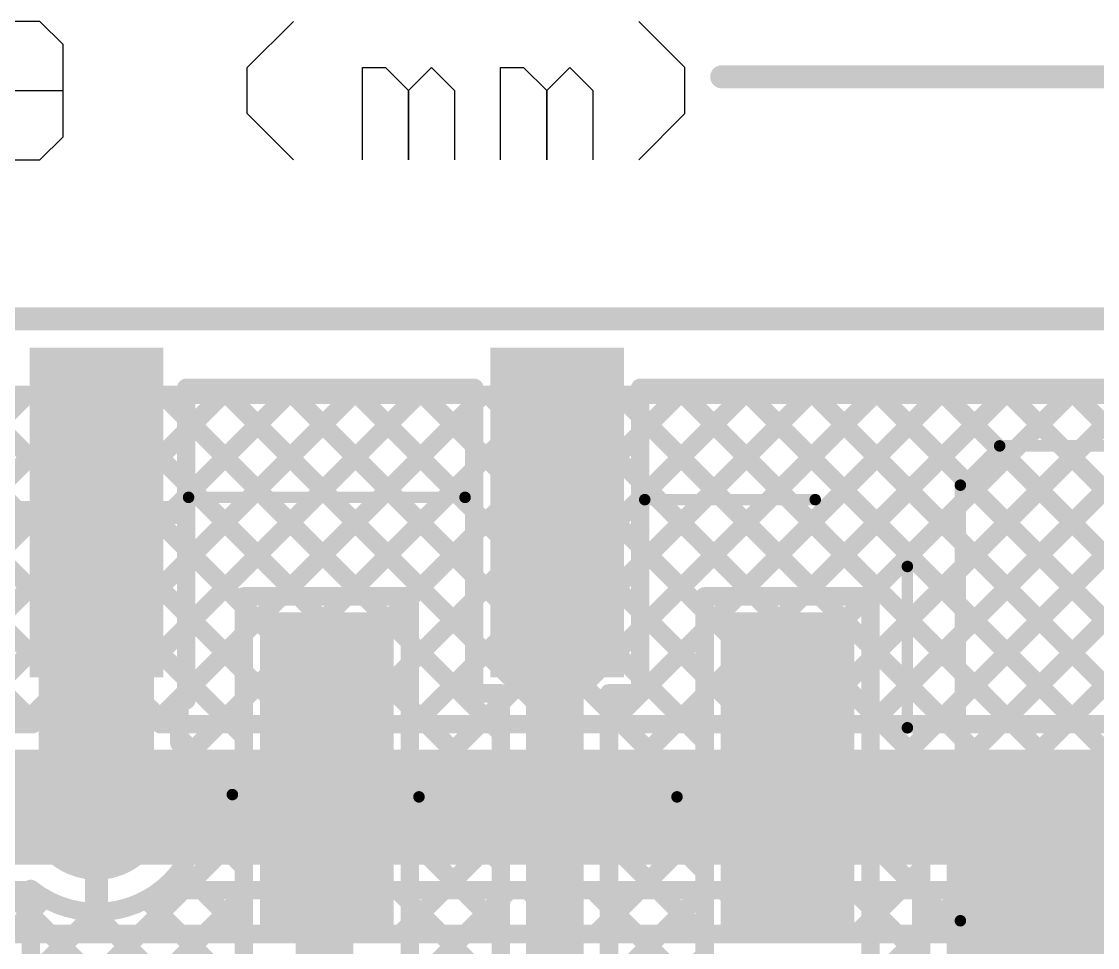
# Model space of a CAD drawing. Header units: millimetres. Extents: x 3.9 to 7.44, y 1.03 to 3.16.
# Drawn here: x 5.5685 to 6.0355, y 2.7571 to 3.159 of the extents above; entities that cross this region are included whole.
import ezdxf

# ---------------------------------------------------------------- set-up
doc = ezdxf.new("R2010")
doc.units = ezdxf.units.MM
doc.header["$MEASUREMENT"] = 0
for name, color, linetype in [('BottomLayer', 5, 'Continuous'), ('Mechanical1', 6, 'Continuous'), ('Mechanical2', 216, 'Continuous'), ('MultiLayer', 9, 'Continuous'), ('TopLayer', 1, 'Continuous'), ('TopOverlay', 2, 'Continuous'), ('TopPaste', 8, 'Continuous'), ('TopSolder', 216, 'Continuous'), ('ViaHoleLayer', 16, 'Continuous')]:
    doc.layers.add(name, color=color, linetype=linetype)

# ---------------------------------------------------------------- blocks, each defined once
blk = doc.blocks.new('EEE_HB1E330AP_33')
at = {"layer": 'TopLayer'}
for points in [[(-0.1614173, -0.031496), (-0.0354331, -0.031496), (-0.1614173, 0.031496), (-0.0354331, 0.031496)], [(0.0354331, -0.031496), (0.1614173, -0.031496), (0.0354331, 0.031496), (0.1614173, 0.031496)]]:
    blk.add_solid(points, dxfattribs=at)
at = {"layer": 'TopOverlay', "const_width": 0.005}
for points in [[(-0.07727, 0.13), (-0.1316284, 0.0756416)], [(-0.07727, 0.13), (0.1117668, 0.13)], [(0.1117668, 0.13), (0.1288164, 0.1129504)], [(0.1288164, 0.1129504), (0.1288164, 0.038)], [(-0.1316284, 0.0756416), (-0.1316284, 0.038)], [(-0.151, 0.0586064), (-0.151, 0.0400304)], [(-0.1612744, 0.049), (-0.1402744, 0.049)], [(-0.1318768, -0.035), (-0.1318768, -0.0726416)], [(0.128568, -0.035), (0.128568, -0.1099504)], [(-0.1318768, -0.0726416), (-0.0775184, -0.127)], [(0.128568, -0.1099504), (0.1115184, -0.127)], [(-0.0775184, -0.127), (0.1115184, -0.127)]]:
    blk.add_lwpolyline(points, dxfattribs=at)
at = {"layer": 'TopOverlay', "const_width": 0.0025}
for points in [[(-0.07852, 0.13, 1), (-0.07602, 0.13, 1)], [(-0.07852, 0.13, 1), (-0.07602, 0.13, 1)], [(0.1105168, 0.13, 1), (0.1130168, 0.13, 1)], [(0.1105168, 0.13, 1), (0.1130168, 0.13, 1)], [(0.1275664, 0.1129504, 1), (0.1300664, 0.1129504, 1)], [(0.1275664, 0.1129504, 1), (0.1300664, 0.1129504, 1)], [(-0.1328784, 0.0756416, 1), (-0.1303784, 0.0756416, 1)], [(-0.1328784, 0.0756416, 1), (-0.1303784, 0.0756416, 1)], [(-0.15225, 0.0586064, 1), (-0.14975, 0.0586064, 1)], [(-0.1625244, 0.049, 1), (-0.1600244, 0.049, 1)], [(-0.1415244, 0.049, 1), (-0.1390244, 0.049, 1)], [(-0.15225, 0.0400304, 1), (-0.14975, 0.0400304, 1)], [(-0.1328784, 0.038, 1), (-0.1303784, 0.038, 1)], [(0.1275664, 0.038, 1), (0.1300664, 0.038, 1)], [(-0.1331268, -0.035, 1), (-0.1306268, -0.035, 1)], [(0.127318, -0.035, 1), (0.129818, -0.035, 1)], [(-0.1331268, -0.0726416, 1), (-0.1306268, -0.0726416, 1)], [(-0.1331268, -0.0726416, 1), (-0.1306268, -0.0726416, 1)], [(0.127318, -0.1099504, 1), (0.129818, -0.1099504, 1)], [(0.127318, -0.1099504, 1), (0.129818, -0.1099504, 1)], [(-0.0787684, -0.127, 1), (-0.0762684, -0.127, 1)], [(-0.0787684, -0.127, 1), (-0.0762684, -0.127, 1)], [(0.1102684, -0.127, 1), (0.1127684, -0.127, 1)], [(0.1102684, -0.127, 1), (0.1127684, -0.127, 1)]]:
    blk.add_lwpolyline(points, format="xyb", close=True, dxfattribs=at)
at = {"layer": 'TopPaste'}
for points in [[(-0.1614173, -0.031496), (-0.0354331, -0.031496), (-0.1614173, 0.031496), (-0.0354331, 0.031496)], [(0.0354331, -0.031496), (0.1614173, -0.031496), (0.0354331, 0.031496), (0.1614173, 0.031496)]]:
    blk.add_solid(points, dxfattribs=at)
at = {"layer": 'TopSolder'}
for points in [[(-0.1654173, -0.035496), (-0.0314331, -0.035496), (-0.1654173, 0.035496), (-0.0314331, 0.035496)], [(0.0314331, -0.035496), (0.1654173, -0.035496), (0.0314331, 0.035496), (0.1654173, 0.035496)]]:
    blk.add_solid(points, dxfattribs=at)
blk = doc.blocks.new('95293_401A06LF_46')
at = {"layer": 'TopLayer'}
for points in [[(-0.075, -0.0100394), (-0.025, -0.0100394), (-0.075, 0.125), (-0.025, 0.125)], [(0.125, -0.0100394), (0.175, -0.0100394), (0.125, 0.125), (0.175, 0.125)], [(0.025, -0.125), (0.075, -0.125), (0.025, 0.0100394), (0.075, 0.0100394)], [(0.275, 0.0100394), (0.225, 0.0100394), (0.275, -0.125), (0.225, -0.125)]]:
    blk.add_solid(points, dxfattribs=at)
at = {"layer": 'TopOverlay', "const_width": 0.005}
for points in [[(-0.01, 0.064), (0.11, 0.064)], [(0.188, 0.063), (0.262, 0.063)], [(0.302, -0.0359999), (0.302, 0.0340001)], [(-0.111, -0.065), (0.009, -0.065)], [(0.09, -0.066), (0.202, -0.0660001)]]:
    blk.add_lwpolyline(points, dxfattribs=at)
at = {"layer": 'TopOverlay', "const_width": 0.0025}
for points in [[(-0.01125, 0.064, 1), (-0.00875, 0.064, 1)], [(0.10875, 0.064, 1), (0.11125, 0.064, 1)], [(0.18675, 0.063, 1), (0.18925, 0.063, 1)], [(0.26075, 0.063, 1), (0.26325, 0.063, 1)], [(0.30075, 0.0340001, 1), (0.30325, 0.0340001, 1)], [(0.30075, -0.0359999, 1), (0.30325, -0.0359999, 1)], [(0.00775, -0.065, 1), (0.01025, -0.065, 1)], [(0.08875, -0.066, 1), (0.09125, -0.066, 1)], [(0.20075, -0.0660001, 1), (0.20325, -0.0660001, 1)]]:
    blk.add_lwpolyline(points, format="xyb", close=True, dxfattribs=at)
at = {"layer": 'TopPaste'}
for points in [[(-0.075, -0.0100394), (-0.025, -0.0100394), (-0.075, 0.125), (-0.025, 0.125)], [(0.125, -0.0100394), (0.175, -0.0100394), (0.125, 0.125), (0.175, 0.125)], [(0.025, -0.125), (0.075, -0.125), (0.025, 0.0100394), (0.075, 0.0100394)], [(0.275, 0.0100394), (0.225, 0.0100394), (0.275, -0.125), (0.225, -0.125)]]:
    blk.add_solid(points, dxfattribs=at)
at = {"layer": 'TopSolder'}
for points in [[(-0.079, -0.0140394), (-0.021, -0.0140394), (-0.079, 0.129), (-0.021, 0.129)], [(0.121, -0.0140394), (0.179, -0.0140394), (0.121, 0.129), (0.179, 0.129)], [(0.021, -0.129), (0.079, -0.129), (0.021, 0.0140394), (0.079, 0.0140394)], [(0.279, 0.0140394), (0.221, 0.0140394), (0.279, -0.129), (0.221, -0.129)]]:
    blk.add_solid(points, dxfattribs=at)

msp = doc.modelspace()

# ---------------------------------------------------------------- linework, layer by layer
at = {"layer": 'BottomLayer'}
for points, const_width in [([(4.5857381, 2.9969999), (6.606262, 2.9970001)], 0.008), ([(5.4278683, 2.8539999), (5.5708684, 2.997)], 0.008), ([(5.4317129, 2.997), (5.5740545, 2.8546584)], 0.008), ([(5.4561526, 2.8539999), (5.5991527, 2.997)], 0.008), ([(5.4599972, 2.997), (5.5940371, 2.8629601)], 0.008), ([(5.4844369, 2.8539999), (5.627437, 2.997)], 0.008), ([(5.4882815, 2.997), (5.6312815, 2.854)], 0.008), ([(5.5127212, 2.8539999), (5.6557213, 2.997)], 0.008), ([(5.5165658, 2.997), (5.6595658, 2.854)], 0.008), ([(5.5410055, 2.8539999), (5.6840056, 2.997)], 0.008), ([(5.5448501, 2.997), (5.6878501, 2.854)], 0.008), ([(5.5692898, 2.8539999), (5.7122899, 2.997)], 0.008), ([(5.5731344, 2.997), (5.7161344, 2.854)], 0.008), ([(5.6014187, 2.997), (5.7444187, 2.854)], 0.008), ([(5.6067105, 2.8631363), (5.7405742, 2.997)], 0.008), ([(5.6271139, 2.8552554), (5.7688585, 2.997)], 0.008), ([(5.629703, 2.997), (5.772703, 2.854)], 0.008), ([(5.6541428, 2.854), (5.7971428, 2.997)], 0.008), ([(5.6579873, 2.997), (5.8009873, 2.854)], 0.008), ([(5.6824271, 2.854), (5.8254271, 2.997)], 0.008), ([(5.6862716, 2.997), (5.8292716, 2.854)], 0.008), ([(5.7107114, 2.854), (5.8537114, 2.997)], 0.008), ([(5.7145559, 2.997), (5.8575559, 2.854)], 0.008), ([(5.7389957, 2.854), (5.8819957, 2.997)], 0.008), ([(5.7389957, 2.854), (5.8819957, 2.997)], 0.008), ([(5.7428402, 2.997), (5.8858402, 2.854)], 0.008), ([(5.76728, 2.854), (5.91028, 2.997)], 0.008), ([(5.7711245, 2.997), (5.9141245, 2.854)], 0.008), ([(5.7955643, 2.854), (5.9385643, 2.997)], 0.008), ([(5.7994088, 2.997), (5.9424088, 2.854)], 0.008), ([(5.8238486, 2.854), (5.9668486, 2.997)], 0.008), ([(5.8276931, 2.997), (5.9706931, 2.854)], 0.008), ([(5.8521329, 2.854), (5.9951329, 2.997)], 0.008), ([(5.8559774, 2.997), (5.9989774, 2.854)], 0.008), ([(5.8804172, 2.854), (6.0234172, 2.997)], 0.008), ([(5.8842617, 2.997), (6.0272617, 2.854)], 0.008), ([(5.9087015, 2.854), (6.0517015, 2.997)], 0.008), ([(5.912546, 2.997), (6.055546, 2.854)], 0.008), ([(5.9369858, 2.854), (6.0799858, 2.997)], 0.008), ([(5.9408303, 2.997), (6.0838303, 2.854)], 0.008), ([(5.9652701, 2.854), (6.1082702, 2.9970001)], 0.008), ([(5.9691146, 2.997), (6.1121146, 2.854)], 0.008), ([(5.9935544, 2.854), (6.1365545, 2.9970001)], 0.008), ([(5.9973989, 2.997), (6.1403989, 2.854)], 0.008), ([(6.0218387, 2.854), (6.1648388, 2.9970001)], 0.008), ([(6.0256832, 2.997), (6.1686832, 2.854)], 0.008), ([(5.601, 2.818), (5.601, 2.859496)], 0.01), ([(5.1761497, 2.8539999), (5.5731809, 2.8539999)], 0.008), ([(5.628819, 2.854), (6.5130884, 2.854)], 0.008), ([(5.5949999, 2.8179999), (5.599, 2.822)], 0.05), ([(5.1483307, 2.8179999), (5.5949999, 2.8179999)], 0.05), ([(5.5949999, 2.8179999), (5.5999999, 2.8179999)], 0.05), ([(5.5999999, 2.8179999), (5.6, 2.818)], 0.05), ([(5.601, 2.818), (6.528, 2.818)], 0.05), ([(5.601, 2.776504), (5.601, 2.818)], 0.01), ([(5.1843307, 2.7819999), (5.5731812, 2.7819999)], 0.008), ([(5.5618601, 2.7819999), (5.58086, 2.763)], 0.008), ([(5.6197114, 2.763), (5.6387114, 2.782)], 0.008), ([(5.628819, 2.782), (6.528, 2.782)], 0.008), ([(5.6467129, 2.782), (5.6657129, 2.763)], 0.008), ([(5.6479957, 2.763), (5.6669957, 2.782)], 0.008), ([(5.6479957, 2.763), (5.6669957, 2.782)], 0.008), ([(5.6749972, 2.782), (5.6939972, 2.763)], 0.008), ([(5.67628, 2.763), (5.69528, 2.782)], 0.008), ([(5.7032815, 2.782), (5.7222815, 2.763)], 0.008), ([(5.7045643, 2.763), (5.7235643, 2.782)], 0.008), ([(5.7315658, 2.782), (5.7505658, 2.763)], 0.008), ([(5.7328486, 2.763), (5.7518486, 2.782)], 0.008), ([(5.7598501, 2.782), (5.7788501, 2.763)], 0.008), ([(5.7611329, 2.763), (5.7801329, 2.782)], 0.008), ([(5.7881344, 2.782), (5.8071344, 2.763)], 0.008), ([(5.7894172, 2.763), (5.8084172, 2.782)], 0.008), ([(5.8164187, 2.782), (5.8354187, 2.763)], 0.008), ([(5.8177015, 2.763), (5.8367015, 2.782)], 0.008), ([(5.844703, 2.782), (5.863703, 2.763)], 0.008), ([(5.8459858, 2.763), (5.8649858, 2.782)], 0.008), ([(5.8729873, 2.782), (5.8919873, 2.763)], 0.008), ([(5.8742701, 2.763), (5.8932701, 2.782)], 0.008), ([(5.9012716, 2.782), (5.9202716, 2.763)], 0.008), ([(5.9025544, 2.763), (5.9215544, 2.782)], 0.008), ([(5.9295559, 2.782), (5.9485559, 2.763)], 0.008), ([(5.9308387, 2.763), (5.9498387, 2.782)], 0.008), ([(5.9578402, 2.782), (5.9768402, 2.763)], 0.008), ([(5.959123, 2.763), (5.978123, 2.782)], 0.008), ([(5.9861245, 2.782), (6.0051245, 2.763)], 0.008), ([(5.9874073, 2.763), (6.0064073, 2.782)], 0.008), ([(6.0144088, 2.782), (6.0334088, 2.763)], 0.008), ([(6.0156916, 2.763), (6.0346916, 2.782)], 0.008), ([(5.5631428, 2.763), (5.5785637, 2.7784209)], 0.008), ([(5.6225157, 2.7779129), (5.6374286, 2.763)], 0.008), ([(5.5914271, 2.763), (5.6009311, 2.772504)], 0.008), ([(5.5996194, 2.7725249), (5.6091443, 2.763)], 0.008), ([(5.5075812, 2.763), (6.464, 2.763)], 0.008)]:
    msp.add_lwpolyline(points, dxfattribs=dict(at, const_width=const_width))
for points, const_width in [([(5.5688684, 2.997, 1), (5.5728684, 2.997, 1)], 0.004), ([(5.5711344, 2.997, 1), (5.5751344, 2.997, 1)], 0.004), ([(5.5971527, 2.997, 1), (5.6011527, 2.997, 1)], 0.004), ([(5.5994187, 2.997, 1), (5.6034187, 2.997, 1)], 0.004), ([(5.625437, 2.997, 1), (5.629437, 2.997, 1)], 0.004), ([(5.627703, 2.997, 1), (5.631703, 2.997, 1)], 0.004), ([(5.6537213, 2.997, 1), (5.6577213, 2.997, 1)], 0.004), ([(5.6559873, 2.997, 1), (5.6599873, 2.997, 1)], 0.004), ([(5.6820056, 2.997, 1), (5.6860056, 2.997, 1)], 0.004), ([(5.6842716, 2.997, 1), (5.6882716, 2.997, 1)], 0.004), ([(5.7102899, 2.997, 1), (5.7142899, 2.997, 1)], 0.004), ([(5.7125559, 2.997, 1), (5.7165559, 2.997, 1)], 0.004), ([(5.7385742, 2.997, 1), (5.7425742, 2.997, 1)], 0.004), ([(5.7408402, 2.997, 1), (5.7448402, 2.997, 1)], 0.004), ([(5.7668585, 2.997, 1), (5.7708585, 2.997, 1)], 0.004), ([(5.7691245, 2.997, 1), (5.7731245, 2.997, 1)], 0.004), ([(5.7951428, 2.997, 1), (5.7991428, 2.997, 1)], 0.004), ([(5.7974088, 2.997, 1), (5.8014088, 2.997, 1)], 0.004), ([(5.8234271, 2.997, 1), (5.8274271, 2.997, 1)], 0.004), ([(5.8256931, 2.997, 1), (5.8296931, 2.997, 1)], 0.004), ([(5.8517114, 2.997, 1), (5.8557114, 2.997, 1)], 0.004), ([(5.8539774, 2.997, 1), (5.8579774, 2.997, 1)], 0.004), ([(5.8799957, 2.997, 1), (5.8839957, 2.997, 1)], 0.004), ([(5.8799957, 2.997, 1), (5.8839957, 2.997, 1)], 0.004), ([(5.8822617, 2.997, 1), (5.8862617, 2.997, 1)], 0.004), ([(5.90828, 2.997, 1), (5.91228, 2.997, 1)], 0.004), ([(5.910546, 2.997, 1), (5.914546, 2.997, 1)], 0.004), ([(5.9365643, 2.997, 1), (5.9405643, 2.997, 1)], 0.004), ([(5.9388303, 2.997, 1), (5.9428303, 2.997, 1)], 0.004), ([(5.9648486, 2.997, 1), (5.9688486, 2.997, 1)], 0.004), ([(5.9671146, 2.997, 1), (5.9711146, 2.997, 1)], 0.004), ([(5.9931329, 2.997, 1), (5.9971329, 2.997, 1)], 0.004), ([(5.9953989, 2.997, 1), (5.9993989, 2.997, 1)], 0.004), ([(6.0214172, 2.997, 1), (6.0254172, 2.997, 1)], 0.004), ([(6.0236832, 2.997, 1), (6.0276832, 2.997, 1)], 0.004), ([(5.5920371, 2.8629601, 1), (5.5960371, 2.8629601, 1)], 0.004), ([(5.5985, 2.859496, 1), (5.6035, 2.859496, 1)], 0.005), ([(5.6047105, 2.8631363, 1), (5.6087105, 2.8631363, 1)], 0.004), ([(5.5720545, 2.8546584, 1), (5.5760545, 2.8546584, 1)], 0.004), ([(5.6251139, 2.8552554, 1), (5.6291139, 2.8552554, 1)], 0.004), ([(5.5672898, 2.8539999, 1), (5.5712898, 2.8539999, 1)], 0.004), ([(5.5711809, 2.8539999, 1), (5.5751809, 2.8539999, 1)], 0.004), ([(5.5711809, 2.8539999, 1), (5.5751809, 2.8539999, 1)], 0.004), ([(5.626819, 2.854, 1), (5.630819, 2.854, 1)], 0.004), ([(5.626819, 2.854, 1), (5.630819, 2.854, 1)], 0.004), ([(5.6292815, 2.854, 1), (5.6332815, 2.854, 1)], 0.004), ([(5.6521428, 2.854, 1), (5.6561428, 2.854, 1)], 0.004), ([(5.6575658, 2.854, 1), (5.6615658, 2.854, 1)], 0.004), ([(5.6804271, 2.854, 1), (5.6844271, 2.854, 1)], 0.004), ([(5.6858501, 2.854, 1), (5.6898501, 2.854, 1)], 0.004), ([(5.7087114, 2.854, 1), (5.7127114, 2.854, 1)], 0.004), ([(5.7141344, 2.854, 1), (5.7181344, 2.854, 1)], 0.004), ([(5.7369957, 2.854, 1), (5.7409957, 2.854, 1)], 0.004), ([(5.7369957, 2.854, 1), (5.7409957, 2.854, 1)], 0.004), ([(5.7424187, 2.854, 1), (5.7464187, 2.854, 1)], 0.004), ([(5.76528, 2.854, 1), (5.76928, 2.854, 1)], 0.004), ([(5.770703, 2.854, 1), (5.774703, 2.854, 1)], 0.004), ([(5.7935643, 2.854, 1), (5.7975643, 2.854, 1)], 0.004), ([(5.7989873, 2.854, 1), (5.8029873, 2.854, 1)], 0.004), ([(5.8218486, 2.854, 1), (5.8258486, 2.854, 1)], 0.004), ([(5.8272716, 2.854, 1), (5.8312716, 2.854, 1)], 0.004), ([(5.8501329, 2.854, 1), (5.8541329, 2.854, 1)], 0.004), ([(5.8555559, 2.854, 1), (5.8595559, 2.854, 1)], 0.004), ([(5.8784172, 2.854, 1), (5.8824172, 2.854, 1)], 0.004), ([(5.8838402, 2.854, 1), (5.8878402, 2.854, 1)], 0.004), ([(5.9067015, 2.854, 1), (5.9107015, 2.854, 1)], 0.004), ([(5.9121245, 2.854, 1), (5.9161245, 2.854, 1)], 0.004), ([(5.9349858, 2.854, 1), (5.9389858, 2.854, 1)], 0.004), ([(5.9404088, 2.854, 1), (5.9444088, 2.854, 1)], 0.004), ([(5.9632701, 2.854, 1), (5.9672701, 2.854, 1)], 0.004), ([(5.9686931, 2.854, 1), (5.9726931, 2.854, 1)], 0.004), ([(5.9915544, 2.854, 1), (5.9955544, 2.854, 1)], 0.004), ([(5.9969774, 2.854, 1), (6.0009774, 2.854, 1)], 0.004), ([(6.0198387, 2.854, 1), (6.0238387, 2.854, 1)], 0.004), ([(6.0252617, 2.854, 1), (6.0292617, 2.854, 1)], 0.004), ([(5.585252, 2.818, 1), (5.616748, 2.818, 1)], 0.031496), ([(5.5865, 2.822, 1), (5.6115, 2.822, 1)], 0.025), ([(5.5824999, 2.8179999, 1), (5.6074999, 2.8179999, 1)], 0.025), ([(5.5824999, 2.8179999, 1), (5.6074999, 2.8179999, 1)], 0.025), ([(5.5824999, 2.8179999, 1), (5.6074999, 2.8179999, 1)], 0.025), ([(5.5874999, 2.8179999, 1), (5.6124999, 2.8179999, 1)], 0.025), ([(5.5874999, 2.8179999, 1), (5.6124999, 2.8179999, 1)], 0.025), ([(5.5875, 2.818, 1), (5.6125, 2.818, 1)], 0.025), ([(5.5885, 2.818, 1), (5.6135, 2.818, 1)], 0.025), ([(5.5985, 2.818, 1), (5.6035, 2.818, 1)], 0.005), ([(5.5985, 2.818, 1), (5.6035, 2.818, 1)], 0.005), ([(5.5711812, 2.7819999, 1), (5.5751812, 2.7819999, 1)], 0.004), ([(5.5711812, 2.7819999, 1), (5.5751812, 2.7819999, 1)], 0.004), ([(5.626819, 2.782, 1), (5.630819, 2.782, 1)], 0.004), ([(5.626819, 2.782, 1), (5.630819, 2.782, 1)], 0.004), ([(5.6367114, 2.782, 1), (5.6407114, 2.782, 1)], 0.004), ([(5.6447129, 2.782, 1), (5.6487129, 2.782, 1)], 0.004), ([(5.6649957, 2.782, 1), (5.6689957, 2.782, 1)], 0.004), ([(5.6649957, 2.782, 1), (5.6689957, 2.782, 1)], 0.004), ([(5.6729972, 2.782, 1), (5.6769972, 2.782, 1)], 0.004), ([(5.69328, 2.782, 1), (5.69728, 2.782, 1)], 0.004), ([(5.7012815, 2.782, 1), (5.7052815, 2.782, 1)], 0.004), ([(5.7215643, 2.782, 1), (5.7255643, 2.782, 1)], 0.004), ([(5.7295658, 2.782, 1), (5.7335658, 2.782, 1)], 0.004), ([(5.7498486, 2.782, 1), (5.7538486, 2.782, 1)], 0.004), ([(5.7578501, 2.782, 1), (5.7618501, 2.782, 1)], 0.004), ([(5.7781329, 2.782, 1), (5.7821329, 2.782, 1)], 0.004), ([(5.7861344, 2.782, 1), (5.7901344, 2.782, 1)], 0.004), ([(5.8064172, 2.782, 1), (5.8104172, 2.782, 1)], 0.004), ([(5.8144187, 2.782, 1), (5.8184187, 2.782, 1)], 0.004), ([(5.8347015, 2.782, 1), (5.8387015, 2.782, 1)], 0.004), ([(5.842703, 2.782, 1), (5.846703, 2.782, 1)], 0.004), ([(5.8629858, 2.782, 1), (5.8669858, 2.782, 1)], 0.004), ([(5.8709873, 2.782, 1), (5.8749873, 2.782, 1)], 0.004), ([(5.8912701, 2.782, 1), (5.8952701, 2.782, 1)], 0.004), ([(5.8992716, 2.782, 1), (5.9032716, 2.782, 1)], 0.004), ([(5.9195544, 2.782, 1), (5.9235544, 2.782, 1)], 0.004), ([(5.9275559, 2.782, 1), (5.9315559, 2.782, 1)], 0.004), ([(5.9478387, 2.782, 1), (5.9518387, 2.782, 1)], 0.004), ([(5.9558402, 2.782, 1), (5.9598402, 2.782, 1)], 0.004), ([(5.976123, 2.782, 1), (5.980123, 2.782, 1)], 0.004), ([(5.9841245, 2.782, 1), (5.9881245, 2.782, 1)], 0.004), ([(6.0044073, 2.782, 1), (6.0084073, 2.782, 1)], 0.004), ([(6.0124088, 2.782, 1), (6.0164088, 2.782, 1)], 0.004), ([(6.0326916, 2.782, 1), (6.0366916, 2.782, 1)], 0.004), ([(5.5765637, 2.7784209, 1), (5.5805637, 2.7784209, 1)], 0.004), ([(5.5985, 2.776504, 1), (5.6035, 2.776504, 1)], 0.005), ([(5.6205157, 2.7779129, 1), (5.6245157, 2.7779129, 1)], 0.004), ([(5.5976194, 2.7725249, 1), (5.6016194, 2.7725249, 1)], 0.004), ([(5.5989311, 2.772504, 1), (5.6029311, 2.772504, 1)], 0.004), ([(5.57886, 2.763, 1), (5.58286, 2.763, 1)], 0.004), ([(5.5894271, 2.763, 1), (5.5934271, 2.763, 1)], 0.004), ([(5.6071443, 2.763, 1), (5.6111443, 2.763, 1)], 0.004), ([(5.6177114, 2.763, 1), (5.6217114, 2.763, 1)], 0.004), ([(5.6354286, 2.763, 1), (5.6394286, 2.763, 1)], 0.004), ([(5.6459957, 2.763, 1), (5.6499957, 2.763, 1)], 0.004), ([(5.6459957, 2.763, 1), (5.6499957, 2.763, 1)], 0.004), ([(5.6637129, 2.763, 1), (5.6677129, 2.763, 1)], 0.004), ([(5.67428, 2.763, 1), (5.67828, 2.763, 1)], 0.004), ([(5.6919972, 2.763, 1), (5.6959972, 2.763, 1)], 0.004), ([(5.7025643, 2.763, 1), (5.7065643, 2.763, 1)], 0.004), ([(5.7202815, 2.763, 1), (5.7242815, 2.763, 1)], 0.004), ([(5.7308486, 2.763, 1), (5.7348486, 2.763, 1)], 0.004), ([(5.7485658, 2.763, 1), (5.7525658, 2.763, 1)], 0.004), ([(5.7591329, 2.763, 1), (5.7631329, 2.763, 1)], 0.004), ([(5.7768501, 2.763, 1), (5.7808501, 2.763, 1)], 0.004), ([(5.7874172, 2.763, 1), (5.7914172, 2.763, 1)], 0.004), ([(5.8051344, 2.763, 1), (5.8091344, 2.763, 1)], 0.004), ([(5.8157015, 2.763, 1), (5.8197015, 2.763, 1)], 0.004), ([(5.8334187, 2.763, 1), (5.8374187, 2.763, 1)], 0.004), ([(5.8439858, 2.763, 1), (5.8479858, 2.763, 1)], 0.004), ([(5.861703, 2.763, 1), (5.865703, 2.763, 1)], 0.004), ([(5.8722701, 2.763, 1), (5.8762701, 2.763, 1)], 0.004), ([(5.8899873, 2.763, 1), (5.8939873, 2.763, 1)], 0.004), ([(5.9005544, 2.763, 1), (5.9045544, 2.763, 1)], 0.004), ([(5.9182716, 2.763, 1), (5.9222716, 2.763, 1)], 0.004), ([(5.9288387, 2.763, 1), (5.9328387, 2.763, 1)], 0.004), ([(5.9465559, 2.763, 1), (5.9505559, 2.763, 1)], 0.004), ([(5.957123, 2.763, 1), (5.961123, 2.763, 1)], 0.004), ([(5.9748402, 2.763, 1), (5.9788402, 2.763, 1)], 0.004), ([(5.9854073, 2.763, 1), (5.9894073, 2.763, 1)], 0.004), ([(6.0031245, 2.763, 1), (6.0071245, 2.763, 1)], 0.004), ([(6.0136916, 2.763, 1), (6.0176916, 2.763, 1)], 0.004), ([(6.0314088, 2.763, 1), (6.0354088, 2.763, 1)], 0.004)]:
    msp.add_lwpolyline(points, format="xyb", close=True, dxfattribs=dict(at, const_width=const_width))
at = {"layer": 'BottomLayer', "const_width": 0.008}
for points in [[(5.5731809, 2.8539999, -0.341354398446236), (5.628819, 2.854)], [(5.628819, 2.782, -0.3413523916822844), (5.5731812, 2.7819999)]]:
    msp.add_lwpolyline(points, format="xyb", dxfattribs=at)
at = {"layer": 'Mechanical1'}
for p, q in [((5.5765031, 3.1589903), (5.5565096, 3.1589903)), ((5.5864999, 3.1489935), (5.5765031, 3.1589903)), ((5.666474, 3.1389968), (5.6864675, 3.1589903)), ((5.8564125, 3.1389968), (5.836419, 3.1589903)), ((5.5864999, 3.1090065), (5.5864999, 3.1489935)), ((5.666474, 3.1190032), (5.666474, 3.1389968)), ((5.7164578, 3.0990097), (5.7164578, 3.1389968)), ((5.7164578, 3.1389968), (5.7264546, 3.1389968)), ((5.7264546, 3.1389968), (5.7364513, 3.129)), ((5.7364513, 3.129), (5.7464481, 3.1389968)), ((5.7464481, 3.1389968), (5.7564449, 3.129)), ((5.7764384, 3.0990097), (5.7764384, 3.1389968)), ((5.7764384, 3.1389968), (5.7864352, 3.1389968)), ((5.7864352, 3.1389968), (5.7964319, 3.129)), ((5.7964319, 3.129), (5.8064287, 3.1389968)), ((5.8064287, 3.1389968), (5.8164255, 3.129)), ((5.8564125, 3.1190032), (5.8564125, 3.1389968)), ((5.5565096, 3.129), (5.5864999, 3.129)), ((5.7364513, 3.129), (5.7364513, 3.0990097)), ((5.7364513, 3.0990097), (5.7364513, 3.129)), ((5.7564449, 3.129), (5.7564449, 3.0990097)), ((5.7964319, 3.129), (5.7964319, 3.0990097)), ((5.7964319, 3.0990097), (5.7964319, 3.129)), ((5.8164255, 3.129), (5.8164255, 3.0990097)), ((5.6864675, 3.0990097), (5.666474, 3.1190032)), ((5.836419, 3.0990097), (5.8564125, 3.1190032)), ((5.5765031, 3.0990097), (5.5864999, 3.1090065)), ((5.5565096, 3.0990097), (5.5765031, 3.0990097))]:
    msp.add_line(p, q, dxfattribs=at)
at = {"layer": 'Mechanical1', "const_width": 0.01}
msp.add_lwpolyline([(5.8724125, 3.135), (7.303, 3.135)], dxfattribs=at)
at = {"layer": 'Mechanical1', "const_width": 0.005}
msp.add_lwpolyline([(5.8699125, 3.135, 1), (5.8749125, 3.135, 1)], format="xyb", close=True, dxfattribs=at)
at = {"layer": 'Mechanical2', "const_width": 0.01}
msp.add_lwpolyline([(3.9019998, 3.03), (7.302, 3.03)], dxfattribs=at)
at = {"layer": 'MultiLayer', "const_width": 0.031496}
msp.add_lwpolyline([(5.585252, 2.818, 1), (5.616748, 2.818, 1)], format="xyb", close=True, dxfattribs=at)
at = {"layer": 'TopLayer'}
for points, const_width in [([(5.64, 2.9247101), (5.71529, 3.0000001)], 0.008), ([(5.64, 3.0000001), (5.765, 3.0000001)], 0.008), ([(5.64, 2.9812787), (5.6587214, 3.0000001)], 0.008), ([(5.64, 2.9529944), (5.6870057, 3.0000001)], 0.008), ([(5.64, 2.8964258), (5.7435743, 3.0000001)], 0.008), ([(5.64, 2.8644409), (5.64, 3.0000001)], 0.008), ([(5.6549872, 3.0000001), (5.765, 2.8899873)], 0.008), ([(5.6832715, 3.0000001), (5.765, 2.9182716)], 0.008), ([(5.7115558, 3.0000001), (5.765, 2.9465559)], 0.008), ([(5.7398401, 3.0000001), (5.765, 2.9748402)], 0.008), ([(5.765, 2.8674409), (5.765, 3.0000001)], 0.008), ([(5.837, 2.92372), (5.9132801, 3.0000001)], 0.008), ([(5.837, 3.0000001), (6.0605039, 3.0000001)], 0.008), ([(5.837, 2.9802886), (5.8567115, 3.0000001)], 0.008), ([(5.837, 2.9520043), (5.8849958, 3.0000001)], 0.008), ([(5.837, 2.8954357), (5.9415644, 3.0000001)], 0.008), ([(5.837, 2.8674409), (5.837, 3.0000001)], 0.008), ([(5.837, 2.9520043), (5.8849958, 3.0000001)], 0.008), ([(5.8529773, 3.0000001), (6.0299772, 2.8230002)], 0.008), ([(5.8793683, 2.9095197), (5.9698487, 3.0000001)], 0.008), ([(5.8812616, 3.0000001), (6.0582615, 2.8230002)], 0.008), ([(5.9076526, 2.9095197), (5.998133, 3.0000001)], 0.008), ([(5.9095459, 3.0000001), (6.0865458, 2.8230002)], 0.008), ([(5.9359369, 2.9095197), (6.0264173, 3.0000001)], 0.008), ([(5.937, 2.8822985), (6.0547016, 3.0000001)], 0.008), ([(5.9378302, 3.0000001), (6.0605039, 2.8773264)], 0.008), ([(5.9661145, 3.0000001), (6.0605039, 2.9056107)], 0.008), ([(5.9943988, 3.0000001), (6.0605039, 2.933895)], 0.008), ([(6.0226831, 3.0000001), (6.0605039, 2.9621793)], 0.008), ([(5.6813782, 2.9095197), (5.765, 2.9931415)], 0.008), ([(5.64, 2.986703), (5.7171833, 2.9095197)], 0.008), ([(5.837, 2.9876931), (5.9151734, 2.9095197)], 0.008), ([(5.937, 2.8540142), (6.0605039, 2.9775181)], 0.008), ([(5.601, 2.8190002), (5.601, 2.9459606)], 0.05), ([(5.7096625, 2.9095197), (5.765, 2.9648572)], 0.008), ([(5.64, 2.9584187), (5.688899, 2.9095197)], 0.008), ([(5.837, 2.9594088), (5.8868891, 2.9095197)], 0.008), ([(5.7999999, 2.5960001), (5.7999999, 2.941)], 0.025), ([(5.937, 2.8257299), (6.0605039, 2.9492338)], 0.008), ([(5.566, 2.9459606), (5.601, 2.9459606)], 0.01), ([(5.601, 2.9459606), (5.636, 2.9459606)], 0.01), ([(5.737, 2.9085729), (5.765, 2.9365729)], 0.008), ([(5.64, 2.9301344), (5.665, 2.9051344)], 0.008), ([(5.837, 2.9311245), (5.865, 2.9031245)], 0.008), ([(5.9625546, 2.8230002), (6.0605039, 2.9209495)], 0.008), ([(5.665, 2.9095197), (5.737, 2.9095197)], 0.008), ([(5.665, 2.7524803), (5.665, 2.9095197)], 0.008), ([(5.737, 2.7524803), (5.737, 2.9095197)], 0.008), ([(5.737, 2.8802886), (5.765, 2.9082886)], 0.008), ([(5.865, 2.9095197), (5.937, 2.9095197)], 0.008), ([(5.865, 2.7524803), (5.865, 2.9095197)], 0.008), ([(5.937, 2.7524803), (5.937, 2.9095197)], 0.008), ([(5.64, 2.9018501), (5.665, 2.8768501)], 0.008), ([(5.837, 2.9028402), (5.865, 2.8748402)], 0.008), ([(5.64, 2.8681415), (5.665, 2.8931415)], 0.008), ([(5.8234999, 2.8536513), (5.865, 2.8951514)], 0.008), ([(5.9908389, 2.8230002), (6.0605039, 2.8926652)], 0.008), ([(5.737, 2.889703), (5.7764999, 2.8502031)], 0.008), ([(5.937, 2.8876931), (6.0016929, 2.8230002)], 0.008), ([(5.737, 2.8520043), (5.765, 2.8800043)], 0.008), ([(5.737, 2.8520043), (5.765, 2.8800043)], 0.008), ([(5.64, 2.8735658), (5.665, 2.8485658)], 0.008), ([(5.837, 2.8745559), (5.865, 2.8465559)], 0.008), ([(5.637, 2.845819), (5.637, 2.8644409)], 0.008), ([(5.6405791, 2.8404363), (5.665, 2.8648572)], 0.008), ([(5.765, 2.8674409), (5.7764999, 2.8674409)], 0.008), ([(5.7764999, 2.5960001), (5.7764999, 2.8674409)], 0.008), ([(5.8234999, 2.8674409), (5.837, 2.8674409)], 0.008), ([(5.8234999, 2.6057341), (5.8234999, 2.8674409)], 0.008), ([(5.8234999, 2.825367), (5.865, 2.8668671)], 0.008), ([(6.0191232, 2.8230002), (6.063556, 2.867433)], 0.008), ([(5.737, 2.82372), (5.7764999, 2.8632199)], 0.008), ([(5.737, 2.8614187), (5.7764999, 2.8219188)], 0.008), ([(5.8234999, 2.8597717), (5.865, 2.8182716)], 0.008), ([(5.937, 2.8594088), (5.9734086, 2.8230002)], 0.008), ([(5.637, 2.8482815), (5.665, 2.8202815)], 0.008), ([(5.5999999, 2.8180001), (5.601, 2.8190002)], 0.05), ([(5.646496, 2.8180689), (5.665, 2.8365729)], 0.008), ([(5.8234999, 2.7970827), (5.865, 2.8385828)], 0.008), ([(5.6999999, 2.5030001), (5.6999999, 2.8260394)], 0.025), ([(5.737, 2.7954357), (5.7764999, 2.8349356)], 0.008), ([(5.737, 2.8331344), (5.7764999, 2.7936345)], 0.008), ([(5.8234999, 2.8314874), (5.865, 2.7899873)], 0.008), ([(5.937, 2.8311245), (5.959, 2.8091245)], 0.008), ([(5.5999999, 2.8180001), (5.6, 2.818)], 0.02), ([(5.959, 2.8230002), (6.3225262, 2.8230002)], 0.008), ([(5.959, 2.8194456), (5.9625546, 2.8230002)], 0.008), ([(5.959, 2.6171246), (5.959, 2.8230002)], 0.008), ([(5.601, 2.818), (5.642496, 2.818)], 0.01), ([(5.601, 2.776504), (5.601, 2.818)], 0.01), ([(5.937, 2.7974456), (5.959, 2.8194456)], 0.008), ([(5.5725039, 2.7157925), (5.665, 2.8082886)], 0.008), ([(5.6459601, 2.8110371), (5.665, 2.7919972)], 0.008), ([(5.8234999, 2.7687984), (5.865, 2.8102985)], 0.008), ([(5.737, 2.7671514), (5.7764999, 2.8066513)], 0.008), ([(5.737, 2.8048501), (5.7764999, 2.7653502)], 0.008), ([(5.8234999, 2.8032031), (5.865, 2.761703)], 0.008), ([(5.937, 2.8028402), (5.959, 2.7808402)], 0.008), ([(5.6376584, 2.7910545), (5.665, 2.7637129)], 0.008), ([(5.937, 2.7691613), (5.959, 2.7911613)], 0.008), ([(5.5725039, 2.558), (5.5725039, 2.7825336)], 0.008), ([(5.5725039, 2.6875082), (5.665, 2.7800043)], 0.008), ([(5.5725039, 2.6875082), (5.665, 2.7800043)], 0.008), ([(5.8234999, 2.7405141), (5.865, 2.7820142)], 0.008), ([(5.5725039, 2.7723611), (5.5785637, 2.7784209)], 0.008), ([(5.6225157, 2.7779129), (5.6764999, 2.7239287)], 0.008), ([(5.7234999, 2.725367), (5.7764999, 2.778367)], 0.008), ([(5.737, 2.7765658), (5.7764999, 2.7370659)], 0.008), ([(5.8234999, 2.7749188), (5.959, 2.6394187)], 0.008), ([(5.5725039, 2.7440768), (5.6009311, 2.772504)], 0.008), ([(5.5725039, 2.7713561), (5.6764999, 2.6673601)], 0.008), ([(5.5996194, 2.7725249), (5.6764999, 2.6956444)], 0.008), ([(5.937, 2.7745559), (5.959, 2.7525559)], 0.008), ([(5.8234999, 2.6273769), (5.959, 2.762877)], 0.008), ([(5.8234999, 2.7122298), (5.865, 2.7537299)], 0.008)]:
    msp.add_lwpolyline(points, dxfattribs=dict(at, const_width=const_width))
for points, const_width in [([(5.638, 3.0000001, 1), (5.642, 3.0000001, 1)], 0.004), ([(5.638, 3.0000001, 1), (5.642, 3.0000001, 1)], 0.004), ([(5.6529872, 3.0000001, 1), (5.6569872, 3.0000001, 1)], 0.004), ([(5.6567214, 3.0000001, 1), (5.6607214, 3.0000001, 1)], 0.004), ([(5.6812715, 3.0000001, 1), (5.6852715, 3.0000001, 1)], 0.004), ([(5.6850057, 3.0000001, 1), (5.6890057, 3.0000001, 1)], 0.004), ([(5.7095558, 3.0000001, 1), (5.7135558, 3.0000001, 1)], 0.004), ([(5.71329, 3.0000001, 1), (5.71729, 3.0000001, 1)], 0.004), ([(5.7378401, 3.0000001, 1), (5.7418401, 3.0000001, 1)], 0.004), ([(5.7415743, 3.0000001, 1), (5.7455743, 3.0000001, 1)], 0.004), ([(5.763, 3.0000001, 1), (5.767, 3.0000001, 1)], 0.004), ([(5.763, 3.0000001, 1), (5.767, 3.0000001, 1)], 0.004), ([(5.835, 3.0000001, 1), (5.839, 3.0000001, 1)], 0.004), ([(5.835, 3.0000001, 1), (5.839, 3.0000001, 1)], 0.004), ([(5.8509773, 3.0000001, 1), (5.8549773, 3.0000001, 1)], 0.004), ([(5.8547115, 3.0000001, 1), (5.8587115, 3.0000001, 1)], 0.004), ([(5.8792616, 3.0000001, 1), (5.8832616, 3.0000001, 1)], 0.004), ([(5.8829958, 3.0000001, 1), (5.8869958, 3.0000001, 1)], 0.004), ([(5.8829958, 3.0000001, 1), (5.8869958, 3.0000001, 1)], 0.004), ([(5.9075459, 3.0000001, 1), (5.9115459, 3.0000001, 1)], 0.004), ([(5.9112801, 3.0000001, 1), (5.9152801, 3.0000001, 1)], 0.004), ([(5.9358302, 3.0000001, 1), (5.9398302, 3.0000001, 1)], 0.004), ([(5.9395644, 3.0000001, 1), (5.9435644, 3.0000001, 1)], 0.004), ([(5.9641145, 3.0000001, 1), (5.9681145, 3.0000001, 1)], 0.004), ([(5.9678487, 3.0000001, 1), (5.9718487, 3.0000001, 1)], 0.004), ([(5.9923988, 3.0000001, 1), (5.9963988, 3.0000001, 1)], 0.004), ([(5.996133, 3.0000001, 1), (6.000133, 3.0000001, 1)], 0.004), ([(6.0206831, 3.0000001, 1), (6.0246831, 3.0000001, 1)], 0.004), ([(6.0244173, 3.0000001, 1), (6.0284173, 3.0000001, 1)], 0.004), ([(5.763, 2.9931415, 1), (5.767, 2.9931415, 1)], 0.004), ([(5.638, 2.986703, 1), (5.642, 2.986703, 1)], 0.004), ([(5.835, 2.9876931, 1), (5.839, 2.9876931, 1)], 0.004), ([(5.638, 2.9812787, 1), (5.642, 2.9812787, 1)], 0.004), ([(5.835, 2.9802886, 1), (5.839, 2.9802886, 1)], 0.004), ([(5.763, 2.9748402, 1), (5.767, 2.9748402, 1)], 0.004), ([(5.5885, 2.9459606, 1), (5.6135, 2.9459606, 1)], 0.025), ([(5.763, 2.9648572, 1), (5.767, 2.9648572, 1)], 0.004), ([(5.638, 2.9584187, 1), (5.642, 2.9584187, 1)], 0.004), ([(5.835, 2.9594088, 1), (5.839, 2.9594088, 1)], 0.004), ([(5.638, 2.9529944, 1), (5.642, 2.9529944, 1)], 0.004), ([(5.7937499, 2.941, 1), (5.8062499, 2.941, 1)], 0.0125), ([(5.835, 2.9520043, 1), (5.839, 2.9520043, 1)], 0.004), ([(5.835, 2.9520043, 1), (5.839, 2.9520043, 1)], 0.004), ([(5.5635, 2.9459606, 1), (5.5685, 2.9459606, 1)], 0.005), ([(5.5985, 2.9459606, 1), (5.6035, 2.9459606, 1)], 0.005), ([(5.5985, 2.9459606, 1), (5.6035, 2.9459606, 1)], 0.005), ([(5.6335, 2.9459606, 1), (5.6385, 2.9459606, 1)], 0.005), ([(5.763, 2.9465559, 1), (5.767, 2.9465559, 1)], 0.004), ([(5.763, 2.9365729, 1), (5.767, 2.9365729, 1)], 0.004), ([(5.638, 2.9301344, 1), (5.642, 2.9301344, 1)], 0.004), ([(5.835, 2.9311245, 1), (5.839, 2.9311245, 1)], 0.004), ([(5.638, 2.9247101, 1), (5.642, 2.9247101, 1)], 0.004), ([(5.835, 2.92372, 1), (5.839, 2.92372, 1)], 0.004), ([(5.763, 2.9182716, 1), (5.767, 2.9182716, 1)], 0.004), ([(5.663, 2.9095197, 1), (5.667, 2.9095197, 1)], 0.004), ([(5.663, 2.9095197, 1), (5.667, 2.9095197, 1)], 0.004), ([(5.6793782, 2.9095197, 1), (5.6833782, 2.9095197, 1)], 0.004), ([(5.686899, 2.9095197, 1), (5.690899, 2.9095197, 1)], 0.004), ([(5.7076625, 2.9095197, 1), (5.7116625, 2.9095197, 1)], 0.004), ([(5.7151833, 2.9095197, 1), (5.7191833, 2.9095197, 1)], 0.004), ([(5.735, 2.9095197, 1), (5.739, 2.9095197, 1)], 0.004), ([(5.735, 2.9095197, 1), (5.739, 2.9095197, 1)], 0.004), ([(5.735, 2.9085729, 1), (5.739, 2.9085729, 1)], 0.004), ([(5.763, 2.9082886, 1), (5.767, 2.9082886, 1)], 0.004), ([(5.863, 2.9095197, 1), (5.867, 2.9095197, 1)], 0.004), ([(5.863, 2.9095197, 1), (5.867, 2.9095197, 1)], 0.004), ([(5.8773683, 2.9095197, 1), (5.8813683, 2.9095197, 1)], 0.004), ([(5.8848891, 2.9095197, 1), (5.8888891, 2.9095197, 1)], 0.004), ([(5.9056526, 2.9095197, 1), (5.9096526, 2.9095197, 1)], 0.004), ([(5.9131734, 2.9095197, 1), (5.9171734, 2.9095197, 1)], 0.004), ([(5.9339369, 2.9095197, 1), (5.9379369, 2.9095197, 1)], 0.004), ([(5.935, 2.9095197, 1), (5.939, 2.9095197, 1)], 0.004), ([(5.935, 2.9095197, 1), (5.939, 2.9095197, 1)], 0.004), ([(5.638, 2.9018501, 1), (5.642, 2.9018501, 1)], 0.004), ([(5.663, 2.9051344, 1), (5.667, 2.9051344, 1)], 0.004), ([(5.835, 2.9028402, 1), (5.839, 2.9028402, 1)], 0.004), ([(5.863, 2.9031245, 1), (5.867, 2.9031245, 1)], 0.004), ([(5.638, 2.8964258, 1), (5.642, 2.8964258, 1)], 0.004), ([(5.663, 2.8931415, 1), (5.667, 2.8931415, 1)], 0.004), ([(5.835, 2.8954357, 1), (5.839, 2.8954357, 1)], 0.004), ([(5.863, 2.8951514, 1), (5.867, 2.8951514, 1)], 0.004), ([(5.735, 2.889703, 1), (5.739, 2.889703, 1)], 0.004), ([(5.763, 2.8899873, 1), (5.767, 2.8899873, 1)], 0.004), ([(5.935, 2.8876931, 1), (5.939, 2.8876931, 1)], 0.004), ([(5.935, 2.8822985, 1), (5.939, 2.8822985, 1)], 0.004), ([(5.735, 2.8802886, 1), (5.739, 2.8802886, 1)], 0.004), ([(5.763, 2.8800043, 1), (5.767, 2.8800043, 1)], 0.004), ([(5.763, 2.8800043, 1), (5.767, 2.8800043, 1)], 0.004), ([(5.638, 2.8735658, 1), (5.642, 2.8735658, 1)], 0.004), ([(5.663, 2.8768501, 1), (5.667, 2.8768501, 1)], 0.004), ([(5.835, 2.8745559, 1), (5.839, 2.8745559, 1)], 0.004), ([(5.863, 2.8748402, 1), (5.867, 2.8748402, 1)], 0.004), ([(5.635, 2.8644409, 1), (5.639, 2.8644409, 1)], 0.004), ([(5.638, 2.8681415, 1), (5.642, 2.8681415, 1)], 0.004), ([(5.638, 2.8644409, 1), (5.642, 2.8644409, 1)], 0.004), ([(5.663, 2.8648572, 1), (5.667, 2.8648572, 1)], 0.004), ([(5.763, 2.8674409, 1), (5.767, 2.8674409, 1)], 0.004), ([(5.763, 2.8674409, 1), (5.767, 2.8674409, 1)], 0.004), ([(5.7744999, 2.8674409, 1), (5.7784999, 2.8674409, 1)], 0.004), ([(5.7744999, 2.8674409, 1), (5.7784999, 2.8674409, 1)], 0.004), ([(5.8214999, 2.8674409, 1), (5.8254999, 2.8674409, 1)], 0.004), ([(5.8214999, 2.8674409, 1), (5.8254999, 2.8674409, 1)], 0.004), ([(5.835, 2.8674409, 1), (5.839, 2.8674409, 1)], 0.004), ([(5.835, 2.8674409, 1), (5.839, 2.8674409, 1)], 0.004), ([(5.863, 2.8668671, 1), (5.867, 2.8668671, 1)], 0.004), ([(5.735, 2.8614187, 1), (5.739, 2.8614187, 1)], 0.004), ([(5.7744999, 2.8632199, 1), (5.7784999, 2.8632199, 1)], 0.004), ([(5.8214999, 2.8597717, 1), (5.8254999, 2.8597717, 1)], 0.004), ([(5.935, 2.8594088, 1), (5.939, 2.8594088, 1)], 0.004), ([(5.735, 2.8520043, 1), (5.739, 2.8520043, 1)], 0.004), ([(5.735, 2.8520043, 1), (5.739, 2.8520043, 1)], 0.004), ([(5.7744999, 2.8502031, 1), (5.7784999, 2.8502031, 1)], 0.004), ([(5.8214999, 2.8536513, 1), (5.8254999, 2.8536513, 1)], 0.004), ([(5.935, 2.8540142, 1), (5.939, 2.8540142, 1)], 0.004), ([(5.585252, 2.818, 1), (5.616748, 2.818, 1)], 0.031496), ([(5.635, 2.8482815, 1), (5.639, 2.8482815, 1)], 0.004), ([(5.635, 2.845819, 1), (5.639, 2.845819, 1)], 0.004), ([(5.635, 2.845819, 1), (5.639, 2.845819, 1)], 0.004), ([(5.663, 2.8485658, 1), (5.667, 2.8485658, 1)], 0.004), ([(5.863, 2.8465559, 1), (5.867, 2.8465559, 1)], 0.004), ([(5.6385791, 2.8404363, 1), (5.6425791, 2.8404363, 1)], 0.004), ([(5.5874999, 2.8180001, 1), (5.6124999, 2.8180001, 1)], 0.025), ([(5.5885, 2.8190002, 1), (5.6135, 2.8190002, 1)], 0.025), ([(5.5885, 2.8190002, 1), (5.6135, 2.8190002, 1)], 0.025), ([(5.663, 2.8365729, 1), (5.667, 2.8365729, 1)], 0.004), ([(5.863, 2.8385828, 1), (5.867, 2.8385828, 1)], 0.004), ([(5.6937499, 2.8260394, 1), (5.7062499, 2.8260394, 1)], 0.0125), ([(5.735, 2.8331344, 1), (5.739, 2.8331344, 1)], 0.004), ([(5.7744999, 2.8349356, 1), (5.7784999, 2.8349356, 1)], 0.004), ([(5.8214999, 2.8314874, 1), (5.8254999, 2.8314874, 1)], 0.004), ([(5.935, 2.8311245, 1), (5.939, 2.8311245, 1)], 0.004), ([(5.5949999, 2.8180001, 1), (5.6049999, 2.8180001, 1)], 0.01), ([(5.595, 2.818, 1), (5.605, 2.818, 1)], 0.01), ([(5.735, 2.82372, 1), (5.739, 2.82372, 1)], 0.004), ([(5.7744999, 2.8219188, 1), (5.7784999, 2.8219188, 1)], 0.004), ([(5.8214999, 2.825367, 1), (5.8254999, 2.825367, 1)], 0.004), ([(5.935, 2.8257299, 1), (5.939, 2.8257299, 1)], 0.004), ([(5.957, 2.8230002, 1), (5.961, 2.8230002, 1)], 0.004), ([(5.957, 2.8230002, 1), (5.961, 2.8230002, 1)], 0.004), ([(5.9605546, 2.8230002, 1), (5.9645546, 2.8230002, 1)], 0.004), ([(5.9605546, 2.8230002, 1), (5.9645546, 2.8230002, 1)], 0.004), ([(5.9714086, 2.8230002, 1), (5.9754086, 2.8230002, 1)], 0.004), ([(5.9888389, 2.8230002, 1), (5.9928389, 2.8230002, 1)], 0.004), ([(5.9996929, 2.8230002, 1), (6.0036929, 2.8230002, 1)], 0.004), ([(6.0171232, 2.8230002, 1), (6.0211232, 2.8230002, 1)], 0.004), ([(6.0279772, 2.8230002, 1), (6.0319772, 2.8230002, 1)], 0.004), ([(5.5985, 2.818, 1), (5.6035, 2.818, 1)], 0.005), ([(5.5985, 2.818, 1), (5.6035, 2.818, 1)], 0.005), ([(5.639996, 2.818, 1), (5.644996, 2.818, 1)], 0.005), ([(5.644496, 2.8180689, 1), (5.648496, 2.8180689, 1)], 0.004), ([(5.6444961, 2.818, 1), (5.6484961, 2.818, 1)], 0.004), ([(5.6444961, 2.818, 1), (5.6484961, 2.818, 1)], 0.004), ([(5.663, 2.8202815, 1), (5.667, 2.8202815, 1)], 0.004), ([(5.863, 2.8182716, 1), (5.867, 2.8182716, 1)], 0.004), ([(5.957, 2.8194456, 1), (5.961, 2.8194456, 1)], 0.004), ([(5.957, 2.8194456, 1), (5.961, 2.8194456, 1)], 0.004), ([(5.6439601, 2.8110371, 1), (5.6479601, 2.8110371, 1)], 0.004), ([(5.663, 2.8082886, 1), (5.667, 2.8082886, 1)], 0.004), ([(5.863, 2.8102985, 1), (5.867, 2.8102985, 1)], 0.004), ([(5.957, 2.8091245, 1), (5.961, 2.8091245, 1)], 0.004), ([(5.735, 2.8048501, 1), (5.739, 2.8048501, 1)], 0.004), ([(5.7744999, 2.8066513, 1), (5.7784999, 2.8066513, 1)], 0.004), ([(5.8214999, 2.8032031, 1), (5.8254999, 2.8032031, 1)], 0.004), ([(5.935, 2.8028402, 1), (5.939, 2.8028402, 1)], 0.004), ([(5.735, 2.7954357, 1), (5.739, 2.7954357, 1)], 0.004), ([(5.7744999, 2.7936345, 1), (5.7784999, 2.7936345, 1)], 0.004), ([(5.8214999, 2.7970827, 1), (5.8254999, 2.7970827, 1)], 0.004), ([(5.935, 2.7974456, 1), (5.939, 2.7974456, 1)], 0.004), ([(5.6356584, 2.7910545, 1), (5.6396584, 2.7910545, 1)], 0.004), ([(5.663, 2.7919972, 1), (5.667, 2.7919972, 1)], 0.004), ([(5.863, 2.7899873, 1), (5.867, 2.7899873, 1)], 0.004), ([(5.957, 2.7911613, 1), (5.961, 2.7911613, 1)], 0.004), ([(5.5705039, 2.7825336, 1), (5.5745039, 2.7825336, 1)], 0.004), ([(5.5705039, 2.7825336, 1), (5.5745039, 2.7825336, 1)], 0.004), ([(5.663, 2.7800043, 1), (5.667, 2.7800043, 1)], 0.004), ([(5.663, 2.7800043, 1), (5.667, 2.7800043, 1)], 0.004), ([(5.863, 2.7820142, 1), (5.867, 2.7820142, 1)], 0.004), ([(5.957, 2.7808402, 1), (5.961, 2.7808402, 1)], 0.004), ([(5.5765637, 2.7784209, 1), (5.5805637, 2.7784209, 1)], 0.004), ([(5.5985, 2.776504, 1), (5.6035, 2.776504, 1)], 0.005), ([(5.6205157, 2.7779129, 1), (5.6245157, 2.7779129, 1)], 0.004), ([(5.735, 2.7765658, 1), (5.739, 2.7765658, 1)], 0.004), ([(5.7744999, 2.778367, 1), (5.7784999, 2.778367, 1)], 0.004), ([(5.8214999, 2.7749188, 1), (5.8254999, 2.7749188, 1)], 0.004), ([(5.5705039, 2.7723611, 1), (5.5745039, 2.7723611, 1)], 0.004), ([(5.5705039, 2.7713561, 1), (5.5745039, 2.7713561, 1)], 0.004), ([(5.5976194, 2.7725249, 1), (5.6016194, 2.7725249, 1)], 0.004), ([(5.5989311, 2.772504, 1), (5.6029311, 2.772504, 1)], 0.004), ([(5.935, 2.7745559, 1), (5.939, 2.7745559, 1)], 0.004), ([(5.735, 2.7671514, 1), (5.739, 2.7671514, 1)], 0.004), ([(5.8214999, 2.7687984, 1), (5.8254999, 2.7687984, 1)], 0.004), ([(5.935, 2.7691613, 1), (5.939, 2.7691613, 1)], 0.004), ([(5.663, 2.7637129, 1), (5.667, 2.7637129, 1)], 0.004), ([(5.7744999, 2.7653502, 1), (5.7784999, 2.7653502, 1)], 0.004), ([(5.863, 2.761703, 1), (5.867, 2.761703, 1)], 0.004), ([(5.957, 2.762877, 1), (5.961, 2.762877, 1)], 0.004), ([(5.863, 2.7537299, 1), (5.867, 2.7537299, 1)], 0.004)]:
    msp.add_lwpolyline(points, format="xyb", close=True, dxfattribs=dict(at, const_width=const_width))
at = {"layer": 'TopLayer', "const_width": 0.008}
for points in [[(5.637, 2.845819, -0.1659749498094377), (5.6464961, 2.818)], [(5.6464961, 2.818, -0.6296161601103069), (5.5725039, 2.7825336)]]:
    msp.add_lwpolyline(points, format="xyb", dxfattribs=at)
at = {"layer": 'TopLayer'}
msp.add_solid([(5.97, 2.8120002), (5.97, 2.6281246), (6.3115262, 2.8120002), (6.3115262, 2.6281246)], dxfattribs=at)
at = {"layer": 'ViaHoleLayer', "const_width": 0.015748}
msp.add_lwpolyline([(5.593126, 2.818, 1), (5.608874, 2.818, 1)], format="xyb", close=True, dxfattribs=at)

# ---------------------------------------------------------------- block references
for name, p, rotation in [('95293_401A06LF_46', (5.651, 2.8884803), 360), ('EEE_HB1E330AP_33', (6.106, 2.846), 90)]:
    msp.add_blockref(name, p, dxfattribs=dict(rotation=rotation))

doc.saveas('drawing.dxf')
